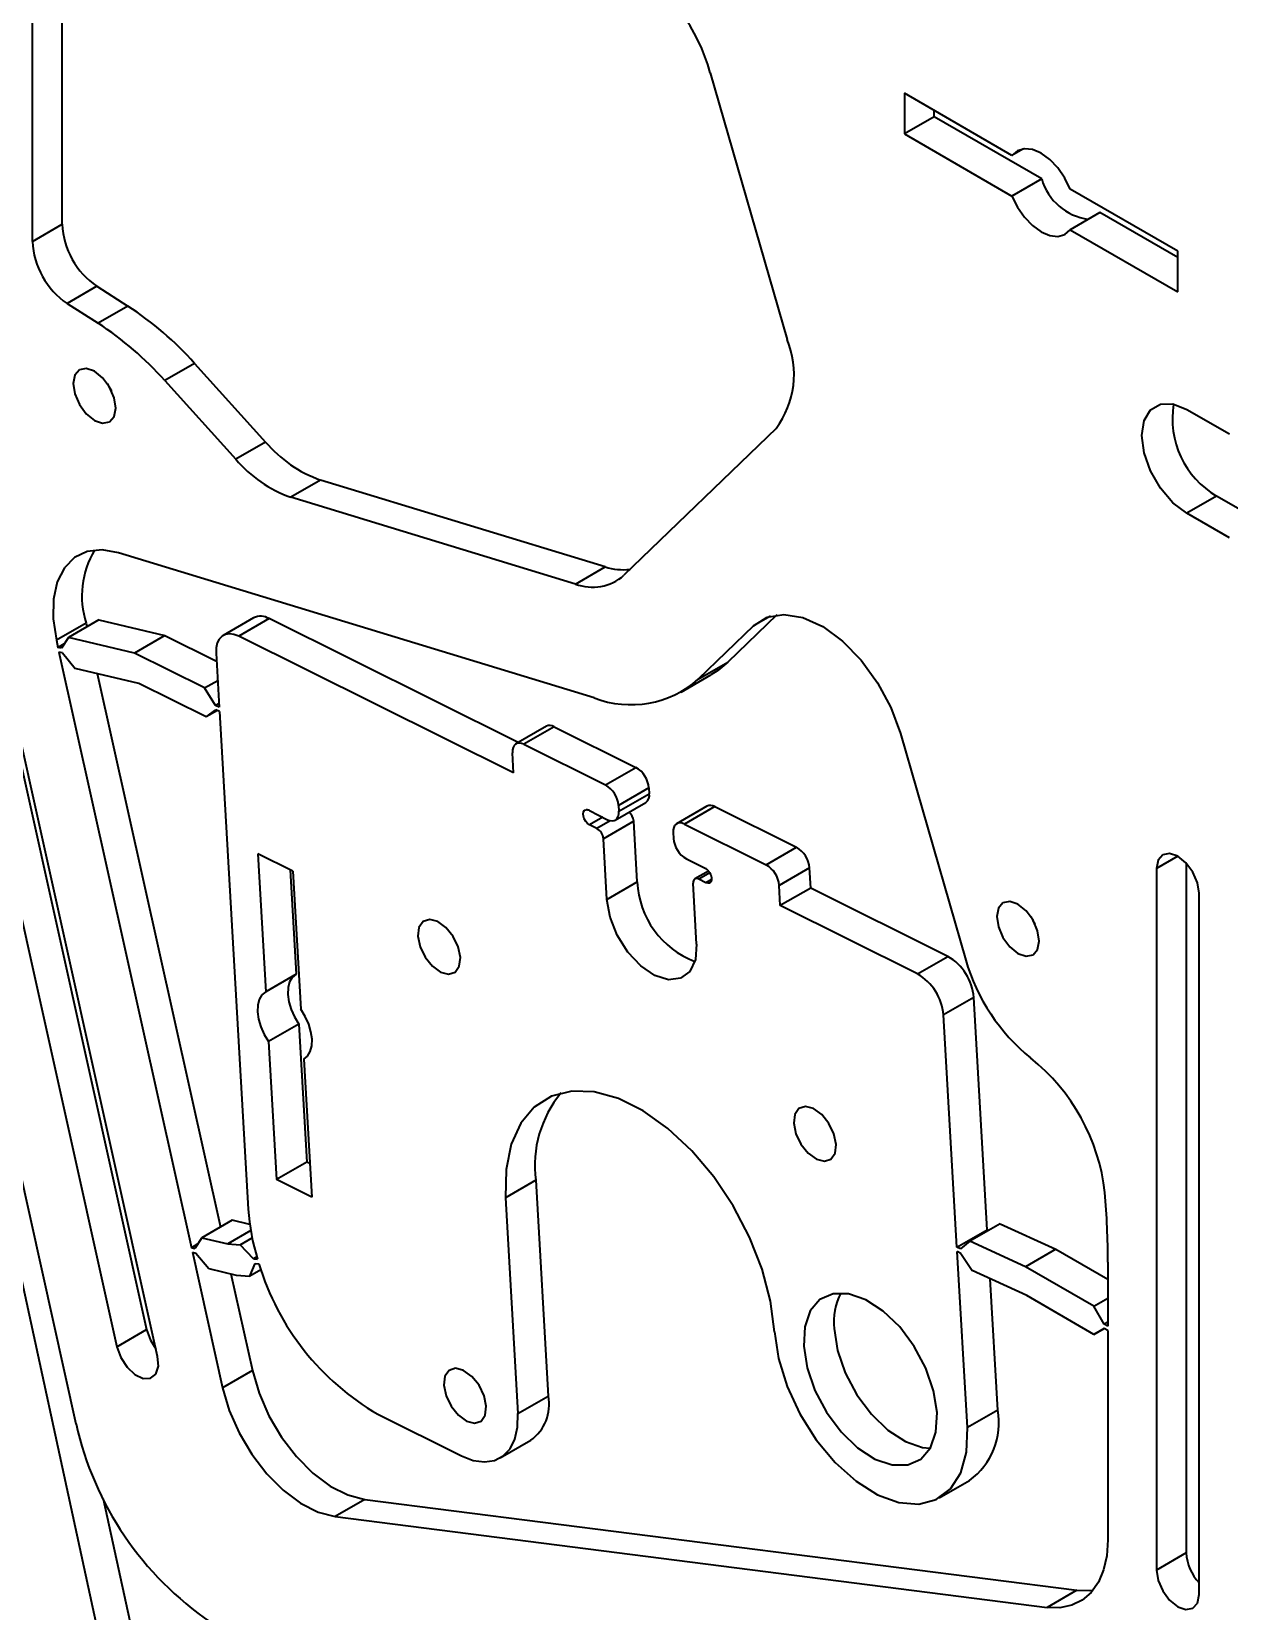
# Model space of a CAD drawing. Header units: millimetres. Extents: x 0 to 415, y 0 to 292.
# Drawn here: x 381.2 to 388.17, y 113.97 to 123.16 of the extents above; entities that cross this region are included whole.
import ezdxf

# ---------------------------------------------------------------- set-up
doc = ezdxf.new("R2010")
doc.units = ezdxf.units.MM

# ---------------------------------------------------------------- blocks, each defined once
blk = doc.blocks.new('SE751')
at = {"color": 7, "linetype": 'Continuous', "lineweight": 35}
for p, q in [((386.9355, 122.4716), (386.9039, 122.4441)), ((386.9761, 122.4832), (386.9355, 122.4716)), ((387.023, 122.478), (386.9761, 122.4832)), ((387.0733, 122.4565), (387.023, 122.478)), ((387.1235, 122.42), (387.0733, 122.4565)), ((387.1705, 122.3709), (387.1235, 122.42)), ((387.2111, 122.3125), (387.1705, 122.3709)), ((387.2427, 122.2485), (387.2111, 122.3125))]:
    blk.add_line(p, q, dxfattribs=at)
blk = doc.blocks.new('SE750')
blk.add_blockref('SE751', (0, 0))
blk = doc.blocks.new('SE753')
at = {"color": 7, "linetype": 'Continuous', "lineweight": 35}
for p, q in [((386.9039, 122.2073), (386.9355, 122.1433)), ((386.9355, 122.1433), (386.9761, 122.0848)), ((386.9761, 122.0848), (387.023, 122.0357)), ((387.023, 122.0357), (387.0733, 121.9992)), ((387.2111, 121.9842), (387.2427, 122.0117)), ((387.0733, 121.9992), (387.1235, 121.9777)), ((387.1235, 121.9777), (387.1705, 121.9726)), ((387.1705, 121.9726), (387.2111, 121.9842))]:
    blk.add_line(p, q, dxfattribs=at)
blk = doc.blocks.new('SE752')
blk.add_blockref('SE753', (0, 0))
blk = doc.blocks.new('SE759')
at = {"color": 7, "linetype": 'Continuous', "lineweight": 35}
for p, q in [((386.8248, 118.0635), (386.8153, 118.0142)), ((386.8516, 118.0943), (386.8248, 118.0635)), ((386.8917, 118.1021), (386.8516, 118.0943)), ((386.9391, 118.0857), (386.8917, 118.1021)), ((386.9864, 118.0475), (386.9391, 118.0857)), ((386.8153, 118.0142), (386.8248, 117.9541)), ((387.0266, 117.9933), (386.9864, 118.0475)), ((387.0534, 117.9315), (387.0266, 117.9933)), ((386.8248, 117.9541), (386.8516, 117.8923)), ((386.8516, 117.8923), (386.8917, 117.8381)), ((387.0628, 117.8714), (387.0534, 117.9315)), ((387.0534, 117.8221), (387.0628, 117.8714)), ((386.8917, 117.8381), (386.9391, 117.7999)), ((386.9391, 117.7999), (386.9864, 117.7834)), ((386.9864, 117.7834), (387.0266, 117.7912)), ((387.0266, 117.7912), (387.0534, 117.8221))]:
    blk.add_line(p, q, dxfattribs=at)
blk = doc.blocks.new('SE758')
blk.add_blockref('SE759', (0, 0))
blk = doc.blocks.new('SE761')
at = {"color": 7, "linetype": 'Continuous', "lineweight": 35}
for p, q in [((381.4776, 121.1967), (381.4507, 121.1658)), ((381.5177, 121.2045), (381.4776, 121.1967)), ((381.5651, 121.188), (381.5177, 121.2045)), ((381.6124, 121.1498), (381.5651, 121.188)), ((381.4507, 121.1658), (381.4413, 121.1166)), ((381.4413, 121.1166), (381.4507, 121.0565)), ((381.6526, 121.0957), (381.6124, 121.1498)), ((381.6794, 121.0338), (381.6526, 121.0957)), ((381.4507, 121.0565), (381.4776, 120.9946)), ((381.6888, 120.9737), (381.6794, 121.0338)), ((381.4776, 120.9946), (381.5177, 120.9405)), ((381.5177, 120.9405), (381.5651, 120.9022)), ((381.6526, 120.8936), (381.6794, 120.9245)), ((381.6794, 120.9245), (381.6888, 120.9737)), ((381.5651, 120.9022), (381.6124, 120.8858)), ((381.6124, 120.8858), (381.6526, 120.8936))]:
    blk.add_line(p, q, dxfattribs=at)
blk = doc.blocks.new('SE760')
blk.add_blockref('SE761', (0, 0))
blk = doc.blocks.new('SE779')
at = {"color": 7, "linetype": 'Continuous', "lineweight": 35}
for p, q in [((381.6952, 115.5111), (381.7176, 115.4488)), ((381.7176, 115.4488), (381.7546, 115.3917)), ((381.7546, 115.3917), (381.8007, 115.3484)), ((381.9225, 115.3519), (381.9369, 115.3968)), ((381.9369, 115.3968), (381.9326, 115.4548)), ((381.8007, 115.3484), (381.8488, 115.3257)), ((381.8488, 115.3257), (381.8916, 115.3269)), ((381.8916, 115.3269), (381.9225, 115.3519))]:
    blk.add_line(p, q, dxfattribs=at)
blk = doc.blocks.new('SE778')
blk.add_blockref('SE779', (0, 0))
blk = doc.blocks.new('SE789')
at = {"color": 7, "linetype": 'Continuous', "lineweight": 35}
for p, q in [((387.7544, 118.3433), (387.745, 118.2941)), ((387.7813, 118.3742), (387.7544, 118.3433)), ((387.8214, 118.382), (387.7813, 118.3742)), ((387.8688, 118.3655), (387.8214, 118.382)), ((387.9161, 118.3273), (387.8688, 118.3655)), ((387.9563, 118.2732), (387.9161, 118.3273)), ((387.9831, 118.2113), (387.9563, 118.2732)), ((387.9925, 118.1512), (387.9831, 118.2113))]:
    blk.add_line(p, q, dxfattribs=at)
blk = doc.blocks.new('SE788')
blk.add_blockref('SE789', (0, 0))
blk = doc.blocks.new('SE791')
at = {"color": 7, "linetype": 'Continuous', "lineweight": 35}
for p, q in [((387.745, 114.2114), (387.7544, 114.1512)), ((387.7544, 114.1512), (387.7813, 114.0894)), ((387.7813, 114.0894), (387.8214, 114.0352)), ((387.8214, 114.0352), (387.8688, 113.997)), ((387.9563, 113.9884), (387.9831, 114.0192)), ((387.9831, 114.0192), (387.9925, 114.0685)), ((387.8688, 113.997), (387.9161, 113.9806)), ((387.9161, 113.9806), (387.9563, 113.9884))]:
    blk.add_line(p, q, dxfattribs=at)
blk = doc.blocks.new('SE790')
blk.add_blockref('SE791', (0, 0))
blk = doc.blocks.new('SE1039')
at = {"color": 7, "linetype": 'Continuous', "lineweight": 35}
for p, q in [((383.6045, 115.3386), (383.5984, 115.2869)), ((383.6285, 115.3732), (383.6045, 115.3386)), ((383.6667, 115.3852), (383.6285, 115.3732)), ((383.7133, 115.3729), (383.6667, 115.3852)), ((383.7612, 115.3382), (383.7133, 115.3729)), ((383.8031, 115.2863), (383.7612, 115.3382)), ((383.5984, 115.2869), (383.6111, 115.2258)), ((383.6111, 115.2258), (383.6406, 115.1646)), ((383.8326, 115.2251), (383.8031, 115.2863)), ((383.8453, 115.164), (383.8326, 115.2251)), ((383.6406, 115.1646), (383.6825, 115.1127)), ((383.6825, 115.1127), (383.7304, 115.078)), ((383.8152, 115.0777), (383.8392, 115.1123)), ((383.8392, 115.1123), (383.8453, 115.164)), ((383.7304, 115.078), (383.777, 115.0657)), ((383.777, 115.0657), (383.8152, 115.0777))]:
    blk.add_line(p, q, dxfattribs=at)
blk = doc.blocks.new('SE1038')
blk.add_blockref('SE1039', (0, 0))
blk = doc.blocks.new('SE1041')
at = {"color": 7, "linetype": 'Continuous', "lineweight": 35}
for p, q in [((385.6403, 116.8631), (385.6342, 116.8114)), ((385.6643, 116.8977), (385.6403, 116.8631)), ((385.7025, 116.9097), (385.6643, 116.8977)), ((385.7491, 116.8974), (385.7025, 116.9097)), ((385.797, 116.8627), (385.7491, 116.8974)), ((385.8389, 116.8108), (385.797, 116.8627)), ((385.6342, 116.8114), (385.6468, 116.7502)), ((385.8684, 116.7496), (385.8389, 116.8108)), ((385.6468, 116.7502), (385.6763, 116.6891)), ((385.6763, 116.6891), (385.7182, 116.6372)), ((385.8811, 116.6885), (385.8684, 116.7496)), ((385.8749, 116.6368), (385.8811, 116.6885)), ((385.7182, 116.6372), (385.7661, 116.6025)), ((385.7661, 116.6025), (385.8127, 116.5902)), ((385.8127, 116.5902), (385.8509, 116.6022)), ((385.8509, 116.6022), (385.8749, 116.6368))]:
    blk.add_line(p, q, dxfattribs=at)
blk = doc.blocks.new('SE1040')
blk.add_blockref('SE1041', (0, 0))
blk = doc.blocks.new('SE1043')
at = {"color": 7, "linetype": 'Continuous', "lineweight": 35}
for p, q in [((383.4775, 117.9856), (383.4535, 117.9511)), ((383.5157, 117.9977), (383.4775, 117.9856)), ((383.5623, 117.9854), (383.5157, 117.9977)), ((383.6102, 117.9507), (383.5623, 117.9854)), ((383.4535, 117.9511), (383.4473, 117.8993)), ((383.4473, 117.8993), (383.46, 117.8382)), ((383.6521, 117.8988), (383.6102, 117.9507)), ((383.6816, 117.8376), (383.6521, 117.8988)), ((383.46, 117.8382), (383.4895, 117.7771)), ((383.4895, 117.7771), (383.5314, 117.7252)), ((383.6942, 117.7765), (383.6816, 117.8376)), ((383.5314, 117.7252), (383.5793, 117.6904)), ((383.5793, 117.6904), (383.6259, 117.6782)), ((383.6259, 117.6782), (383.6641, 117.6902)), ((383.6641, 117.6902), (383.6881, 117.7247)), ((383.6881, 117.7247), (383.6942, 117.7765))]:
    blk.add_line(p, q, dxfattribs=at)
blk = doc.blocks.new('SE1042')
blk.add_blockref('SE1043', (0, 0))
blk = doc.blocks.new('SE1045')
at = {"color": 7, "linetype": 'Continuous', "lineweight": 35}
for p, q in [((382.7917, 117.433), (382.7662, 117.4746)), ((382.8116, 117.3888), (382.7917, 117.433)), ((382.8249, 117.3443), (382.8116, 117.3888)), ((382.831, 117.3015), (382.8249, 117.3443)), ((382.8051, 117.2026), (382.8209, 117.2289)), ((382.8209, 117.2289), (382.8297, 117.2624)), ((382.8297, 117.2624), (382.831, 117.3015)), ((382.783, 117.1846), (382.8051, 117.2026))]:
    blk.add_line(p, q, dxfattribs=at)
blk = doc.blocks.new('SE1044')
blk.add_blockref('SE1045', (0, 0))
blk = doc.blocks.new('SE1047')
at = {"color": 7, "linetype": 'Continuous', "lineweight": 35}
for p, q in [((382.5238, 117.532), (382.515, 117.4985)), ((382.5396, 117.5584), (382.5238, 117.532)), ((382.5616, 117.5764), (382.5396, 117.5584)), ((382.515, 117.4985), (382.5136, 117.4595)), ((382.5136, 117.4595), (382.5197, 117.4167)), ((382.5197, 117.4167), (382.533, 117.3721)), ((382.533, 117.3721), (382.5529, 117.328)), ((382.5529, 117.328), (382.5784, 117.2864))]:
    blk.add_line(p, q, dxfattribs=at)
blk = doc.blocks.new('SE1046')
blk.add_blockref('SE1047', (0, 0))
blk = doc.blocks.new('SE1049')
at = {"color": 7, "linetype": 'Continuous', "lineweight": 35}
for p, q in [((385.7867, 115.7851), (385.7306, 115.7198)), ((385.8628, 115.8188), (385.7867, 115.7851)), ((385.9537, 115.8185), (385.8628, 115.8188)), ((386.0532, 115.7844), (385.9537, 115.8185)), ((386.1546, 115.7186), (386.0532, 115.7844)), ((385.7306, 115.7198), (385.6983, 115.6273)), ((386.2508, 115.6258), (386.1546, 115.7186)), ((385.6983, 115.6273), (385.6921, 115.5139)), ((386.3354, 115.5121), (386.2508, 115.6258)), ((385.6921, 115.5139), (385.7122, 115.3874)), ((386.4026, 115.3855), (386.3354, 115.5121)), ((385.7122, 115.3874), (385.7574, 115.2563)), ((386.4479, 115.2544), (386.4026, 115.3855)), ((385.7574, 115.2563), (385.8246, 115.1296)), ((386.468, 115.1278), (386.4479, 115.2544)), ((385.8246, 115.1296), (385.9093, 115.016)), ((386.4617, 115.0145), (386.468, 115.1278)), ((385.9093, 115.016), (386.0055, 114.9231)), ((386.4294, 114.922), (386.4617, 115.0145)), ((386.0055, 114.9231), (386.1068, 114.8574)), ((386.1068, 114.8574), (386.2064, 114.8232)), ((386.2972, 114.823), (386.3733, 114.8566)), ((386.3733, 114.8566), (386.4294, 114.922)), ((386.2064, 114.8232), (386.2972, 114.823))]:
    blk.add_line(p, q, dxfattribs=at)
blk = doc.blocks.new('SE1048')
blk.add_blockref('SE1049', (0, 0))
blk = doc.blocks.new('SE1051')
at = {"color": 7, "linetype": 'Continuous', "lineweight": 35}
for p, q in [((382.3106, 115.2715), (382.3495, 115.1399)), ((382.3495, 115.1399), (382.4069, 115.0091)), ((382.4069, 115.0091), (382.4806, 114.8846)), ((382.4806, 114.8846), (382.5672, 114.7719)), ((382.5672, 114.7719), (382.6631, 114.6757)), ((382.6631, 114.6757), (382.7643, 114.6001)), ((382.7643, 114.6001), (382.8664, 114.5483)), ((382.8664, 114.5483), (382.965, 114.5227))]:
    blk.add_line(p, q, dxfattribs=at)
blk = doc.blocks.new('SE1050')
blk.add_blockref('SE1051', (0, 0))
blk = doc.blocks.new('SE1053')
at = {"color": 7, "linetype": 'Continuous', "lineweight": 35}
for p, q in [((387.4622, 114.3869), (387.456, 114.2947)), ((387.456, 114.2947), (387.4374, 114.2117)), ((387.4374, 114.2117), (387.4069, 114.1399)), ((387.4069, 114.1399), (387.3653, 114.0808)), ((387.3133, 114.0358), (387.2522, 114.0059)), ((387.3653, 114.0808), (387.3133, 114.0358)), ((387.1834, 113.9917), (387.1083, 113.9935)), ((387.2522, 114.0059), (387.1834, 113.9917))]:
    blk.add_line(p, q, dxfattribs=at)
blk = doc.blocks.new('SE1052')
blk.add_blockref('SE1053', (0, 0))
blk = doc.blocks.new('SE1055')
at = {"color": 7, "linetype": 'Continuous', "lineweight": 35}
for p, q in [((385.5228, 115.5981), (385.5454, 115.4421)), ((385.5454, 115.4421), (385.5951, 115.2798)), ((385.5951, 115.2798), (385.6693, 115.1195)), ((385.6693, 115.1195), (385.7642, 114.9693)), ((386.6389, 114.898), (386.6444, 115.0401)), ((385.7642, 114.9693), (385.8751, 114.8366)), ((385.8751, 114.8366), (385.9965, 114.728)), ((386.6057, 114.777), (386.6389, 114.898)), ((386.5462, 114.6833), (386.6057, 114.777)), ((385.9965, 114.728), (386.1223, 114.6491)), ((386.4635, 114.6214), (386.5462, 114.6833)), ((386.1223, 114.6491), (386.2461, 114.6039)), ((386.2461, 114.6039), (386.3618, 114.5944)), ((386.3618, 114.5944), (386.4635, 114.6214))]:
    blk.add_line(p, q, dxfattribs=at)
blk = doc.blocks.new('SE1054')
blk.add_blockref('SE1055', (0, 0))
blk = doc.blocks.new('SE1057')
at = {"color": 7, "linetype": 'Continuous', "lineweight": 35}
for p, q in [((384.2247, 116.969), (384.1246, 116.9058)), ((384.3423, 116.9987), (384.2247, 116.969)), ((384.4734, 116.994), (384.3423, 116.9987)), ((384.6136, 116.9551), (384.4734, 116.994)), ((384.7581, 116.8832), (384.6136, 116.9551)), ((384.1246, 116.9058), (384.0455, 116.8114)), ((384.902, 116.7808), (384.7581, 116.8832)), ((384.0455, 116.8114), (383.99, 116.6889)), ((385.0403, 116.6514), (384.902, 116.7808)), ((383.99, 116.6889), (383.9601, 116.5425)), ((385.1684, 116.4994), (385.0403, 116.6514)), ((383.9601, 116.5425), (383.9567, 116.3773)), ((385.282, 116.33), (385.1684, 116.4994)), ((385.377, 116.1489), (385.282, 116.33)), ((385.4503, 115.9624), (385.377, 116.1489)), ((385.4995, 115.7766), (385.4503, 115.9624)), ((385.5228, 115.5981), (385.4995, 115.7766))]:
    blk.add_line(p, q, dxfattribs=at)
blk = doc.blocks.new('SE1056')
blk.add_blockref('SE1057', (0, 0))
blk = doc.blocks.new('SE1059')
at = {"color": 7, "linetype": 'Continuous', "lineweight": 35}
for p, q in [((384.0273, 115.0428), (384.0293, 115.1216)), ((384.0118, 114.9737), (384.0273, 115.0428)), ((383.9834, 114.9171), (384.0118, 114.9737)), ((383.701, 114.8757), (383.7693, 114.8496)), ((383.7693, 114.8496), (383.8341, 114.8406)), ((383.8341, 114.8406), (383.8928, 114.8492)), ((383.8928, 114.8492), (383.9432, 114.875)), ((383.9432, 114.875), (383.9834, 114.9171))]:
    blk.add_line(p, q, dxfattribs=at)
blk = doc.blocks.new('SE1058')
blk.add_blockref('SE1059', (0, 0))
blk = doc.blocks.new('SE1061')
at = {"color": 7, "linetype": 'Continuous', "lineweight": 35}
for p, q in [((382.2913, 119.6295), (382.28, 119.6068)), ((382.3074, 119.6463), (382.2913, 119.6295)), ((382.3275, 119.6566), (382.3074, 119.6463)), ((382.351, 119.66), (382.3275, 119.6566)), ((382.3769, 119.6565), (382.351, 119.66)), ((382.4043, 119.646), (382.3769, 119.6565)), ((382.2738, 119.5792), (382.2729, 119.5476)), ((382.28, 119.6068), (382.2738, 119.5792))]:
    blk.add_line(p, q, dxfattribs=at)
blk = doc.blocks.new('SE1060')
blk.add_blockref('SE1061', (0, 0))
blk = doc.blocks.new('SE1063')
at = {"color": 7, "linetype": 'Continuous', "lineweight": 35}
for p, q in [((383.9978, 118.9838), (383.9974, 118.968)), ((384.0009, 118.9976), (383.9978, 118.9838)), ((384.0065, 119.0089), (384.0009, 118.9976)), ((384.0146, 119.0173), (384.0065, 119.0089)), ((384.0247, 119.0225), (384.0146, 119.0173)), ((384.0364, 119.0242), (384.0247, 119.0225)), ((384.0494, 119.0224), (384.0364, 119.0242)), ((384.063, 119.0172), (384.0494, 119.0224))]:
    blk.add_line(p, q, dxfattribs=at)
blk = doc.blocks.new('SE1062')
blk.add_blockref('SE1063', (0, 0))
blk = doc.blocks.new('SE1065')
at = {"color": 7, "linetype": 'Continuous', "lineweight": 35}
for p, q in [((384.6131, 118.5976), (384.6162, 118.6114)), ((384.6162, 118.6114), (384.6166, 118.6272)), ((384.5509, 118.578), (384.5646, 118.5728)), ((384.5646, 118.5728), (384.5775, 118.571)), ((384.5775, 118.571), (384.5893, 118.5727)), ((384.5893, 118.5727), (384.5993, 118.5779)), ((384.5993, 118.5779), (384.6074, 118.5863)), ((384.6074, 118.5863), (384.6131, 118.5976))]:
    blk.add_line(p, q, dxfattribs=at)
blk = doc.blocks.new('SE1064')
blk.add_blockref('SE1065', (0, 0))
blk = doc.blocks.new('SE1067')
at = {"color": 7, "linetype": 'Continuous', "lineweight": 35}
for p, q in [((384.4087, 118.6127), (384.4112, 118.6246)), ((384.4101, 118.5982), (384.4087, 118.6127)), ((384.4112, 118.6246), (384.4175, 118.6326)), ((384.4175, 118.6326), (384.4268, 118.6359)), ((384.4153, 118.5829), (384.4101, 118.5982)), ((384.4238, 118.5684), (384.4153, 118.5829)), ((384.4346, 118.5564), (384.4238, 118.5684)), ((384.4464, 118.5482), (384.4346, 118.5564))]:
    blk.add_line(p, q, dxfattribs=at)
blk = doc.blocks.new('SE1066')
blk.add_blockref('SE1067', (0, 0))
blk = doc.blocks.new('SE1069')
at = {"color": 7, "linetype": 'Continuous', "lineweight": 35}
for p, q in [((384.5653, 118.0108), (384.5469, 118.1135)), ((384.6074, 117.9054), (384.5653, 118.0108)), ((384.6691, 117.8077), (384.6074, 117.9054)), ((384.7444, 117.7272), (384.6691, 117.8077)), ((385.0689, 117.8538), (385.0617, 117.7638)), ((384.826, 117.6718), (384.7444, 117.7272)), ((385.0297, 117.6953), (384.9759, 117.655)), ((385.0617, 117.7638), (385.0297, 117.6953)), ((384.9057, 117.6469), (384.826, 117.6718)), ((384.9759, 117.655), (384.9057, 117.6469))]:
    blk.add_line(p, q, dxfattribs=at)
blk = doc.blocks.new('SE1068')
blk.add_blockref('SE1069', (0, 0))
blk = doc.blocks.new('SE1071')
at = {"color": 7, "linetype": 'Continuous', "lineweight": 35}
for p, q in [((385.0487, 118.2156), (385.0485, 118.2077)), ((385.0502, 118.2225), (385.0487, 118.2156)), ((385.0531, 118.2282), (385.0502, 118.2225)), ((385.0571, 118.2324), (385.0531, 118.2282)), ((385.0621, 118.2349), (385.0571, 118.2324)), ((385.068, 118.2358), (385.0621, 118.2349)), ((385.0745, 118.2349), (385.068, 118.2358)), ((385.0813, 118.2323), (385.0745, 118.2349))]:
    blk.add_line(p, q, dxfattribs=at)
blk = doc.blocks.new('SE1070')
blk.add_blockref('SE1071', (0, 0))
blk = doc.blocks.new('SE1073')
at = {"color": 7, "linetype": 'Continuous', "lineweight": 35}
for p, q in [((385.134, 118.284), (385.1442, 118.2711)), ((385.1442, 118.2711), (385.1518, 118.2562)), ((385.1518, 118.2562), (385.1559, 118.2409)), ((385.1559, 118.2409), (385.1561, 118.2271)), ((385.1352, 118.2078), (385.1236, 118.2112)), ((385.1452, 118.2095), (385.1352, 118.2078)), ((385.1524, 118.2162), (385.1452, 118.2095)), ((385.1561, 118.2271), (385.1524, 118.2162))]:
    blk.add_line(p, q, dxfattribs=at)
blk = doc.blocks.new('SE1072')
blk.add_blockref('SE1073', (0, 0))
blk = doc.blocks.new('SE1075')
at = {"color": 7, "linetype": 'Continuous', "lineweight": 35}
for p, q in [((384.9325, 118.5188), (384.9321, 118.503)), ((384.9356, 118.5326), (384.9325, 118.5188)), ((384.9412, 118.5439), (384.9356, 118.5326)), ((384.9493, 118.5523), (384.9412, 118.5439)), ((384.9594, 118.5575), (384.9493, 118.5523)), ((384.9711, 118.5592), (384.9594, 118.5575)), ((384.9841, 118.5574), (384.9711, 118.5592)), ((384.9977, 118.5522), (384.9841, 118.5574))]:
    blk.add_line(p, q, dxfattribs=at)
blk = doc.blocks.new('SE1074')
blk.add_blockref('SE1075', (0, 0))
blk = doc.blocks.new('SE1077')
at = {"color": 7, "linetype": 'Continuous', "lineweight": 35}
for p, q in [((385.3995, 119.7054), (385.4796, 119.7564)), ((385.4796, 119.7564), (385.5772, 119.773)), ((385.5772, 119.773), (385.6869, 119.7544)), ((385.6869, 119.7544), (385.8025, 119.7015)), ((385.8025, 119.7015), (385.9178, 119.6173)), ((385.9178, 119.6173), (386.0264, 119.5065)), ((386.0264, 119.5065), (386.1222, 119.3751)), ((386.1222, 119.3751), (386.1999, 119.2303)), ((386.1999, 119.2303), (386.2554, 119.0803))]:
    blk.add_line(p, q, dxfattribs=at)
blk = doc.blocks.new('SE1076')
blk.add_blockref('SE1077', (0, 0))
blk = doc.blocks.new('SE1079')
at = {"color": 7, "linetype": 'Continuous', "lineweight": 35}
for p, q in [((381.449, 120.1033), (381.3901, 120.0435)), ((381.5232, 120.1386), (381.449, 120.1033)), ((381.6095, 120.1481), (381.5232, 120.1386)), ((381.7044, 120.1312), (381.6095, 120.1481)), ((381.3901, 120.0435), (381.3487, 119.9617)), ((381.3487, 119.9617), (381.3266, 119.8614)), ((381.3266, 119.8614), (381.3248, 119.7465)), ((381.3248, 119.7465), (381.3432, 119.6219))]:
    blk.add_line(p, q, dxfattribs=at)
blk = doc.blocks.new('SE1078')
blk.add_blockref('SE1079', (0, 0))
blk = doc.blocks.new('SE1101')
at = {"color": 7, "linetype": 'Continuous', "lineweight": 35}
for p, q in [((387.7101, 120.9632), (387.768, 120.9967)), ((387.768, 120.9967), (387.841, 120.9975)), ((387.841, 120.9975), (387.9218, 120.9656)), ((387.673, 120.9005), (387.7101, 120.9632)), ((387.6602, 120.8145), (387.673, 120.9005)), ((387.673, 120.7137), (387.6602, 120.8145)), ((387.7101, 120.6081), (387.673, 120.7137)), ((387.768, 120.5078), (387.7101, 120.6081)), ((387.841, 120.4228), (387.768, 120.5078)), ((387.9218, 120.3613), (387.841, 120.4228))]:
    blk.add_line(p, q, dxfattribs=at)
blk = doc.blocks.new('SE1100')
blk.add_blockref('SE1101', (0, 0))
blk = doc.blocks.new('SE1141')
at = {"color": 7, "linetype": 'Continuous', "lineweight": 35}
for p, q in [((387.0133, 118.0143), (387.0248, 117.9923)), ((387.0248, 117.9923), (387.0381, 117.9713))]:
    blk.add_line(p, q, dxfattribs=at)
blk = doc.blocks.new('SE1140')
blk.add_blockref('SE1141', (0, 0))
blk = doc.blocks.new('SE1143')
at = {"color": 7, "linetype": 'Continuous', "lineweight": 35}
for p, q in [((385.193, 119.4469), (385.1525, 119.4208)), ((385.2515, 119.4955), (385.193, 119.4469))]:
    blk.add_line(p, q, dxfattribs=at)
blk = doc.blocks.new('SE1142')
blk.add_blockref('SE1143', (0, 0))
blk = doc.blocks.new('SE1145')
at = {"color": 7, "linetype": 'Continuous', "lineweight": 35}
for p, q in [((387.2815, 114.0936), (387.3566, 114.0917)), ((387.3566, 114.0917), (387.3764, 114.094))]:
    blk.add_line(p, q, dxfattribs=at)
blk = doc.blocks.new('SE1144')
blk.add_blockref('SE1145', (0, 0))
blk = doc.blocks.new('SE1147')
at = {"color": 7, "linetype": 'Continuous', "lineweight": 35}
for p, q in [((385.8688, 115.616), (385.889, 115.4894)), ((385.889, 115.4894), (385.9342, 115.3583)), ((385.9342, 115.3583), (386.0014, 115.2317)), ((386.0014, 115.2317), (386.086, 115.118)), ((386.086, 115.118), (386.1823, 115.0252)), ((386.1823, 115.0252), (386.2836, 114.9594)), ((386.2836, 114.9594), (386.3831, 114.9253)), ((386.3831, 114.9253), (386.4288, 114.9208))]:
    blk.add_line(p, q, dxfattribs=at)
blk = doc.blocks.new('SE1146')
blk.add_blockref('SE1147', (0, 0))
blk = doc.blocks.new('SE1155')
at = {"color": 7, "linetype": 'Continuous', "lineweight": 35}
for p, q in [((381.6393, 121.1167), (381.6508, 121.0946)), ((381.6508, 121.0946), (381.6641, 121.0736))]:
    blk.add_line(p, q, dxfattribs=at)
blk = doc.blocks.new('SE1154')
blk.add_blockref('SE1155', (0, 0))
blk = doc.blocks.new('SE1157')
at = {"color": 7, "linetype": 'Continuous', "lineweight": 35}
for p, q in [((382.6917, 117.6006), (382.6904, 117.5615)), ((382.7005, 117.6341), (382.6917, 117.6006)), ((382.7164, 117.6605), (382.7005, 117.6341)), ((382.7384, 117.6784), (382.7164, 117.6605)), ((382.6904, 117.5615), (382.6965, 117.5187)), ((382.6965, 117.5187), (382.7098, 117.4742)), ((382.7098, 117.4742), (382.7297, 117.4301)), ((382.7297, 117.4301), (382.7552, 117.3884))]:
    blk.add_line(p, q, dxfattribs=at)
blk = doc.blocks.new('SE1156')
blk.add_blockref('SE1157', (0, 0))
blk = doc.blocks.new('SE1159')
at = {"color": 7, "linetype": 'Continuous', "lineweight": 35}
for p, q in [((382.4838, 115.3716), (382.5227, 115.2399)), ((382.5227, 115.2399), (382.5802, 115.1091)), ((382.5802, 115.1091), (382.6538, 114.9846)), ((382.6538, 114.9846), (382.7404, 114.8719)), ((382.7404, 114.8719), (382.8364, 114.7757)), ((382.8364, 114.7757), (382.9375, 114.7001)), ((382.9375, 114.7001), (383.0396, 114.6483)), ((383.0396, 114.6483), (383.1382, 114.6227))]:
    blk.add_line(p, q, dxfattribs=at)
blk = doc.blocks.new('SE1158')
blk.add_blockref('SE1159', (0, 0))
blk = doc.blocks.new('SE1171')
at = {"color": 7, "linetype": 'Continuous', "lineweight": 35}
for p, q in [((381.8684, 115.6111), (381.8908, 115.5488)), ((381.8908, 115.5488), (381.923, 115.4977))]:
    blk.add_line(p, q, dxfattribs=at)
blk = doc.blocks.new('SE1170')
blk.add_blockref('SE1171', (0, 0))

msp = doc.modelspace()

# ---------------------------------------------------------------- linework, layer by layer
at = {"color": 7, "linetype": 'Continuous', "lineweight": 35}
for p, q in [((381.3775, 122.0432), (381.3775, 124.8887)), ((381.2043, 121.9431), (381.2043, 124.7887)), ((385.1484, 122.9253), (385.5955, 121.3723)), ((386.9039, 122.4441), (386.2778, 122.8055)), ((386.2778, 122.8055), (386.2778, 122.5687)), ((386.451, 122.6687), (386.2778, 122.5687)), ((386.451, 122.6687), (386.451, 122.7055)), ((387.0771, 122.3073), (386.451, 122.6687)), ((386.2778, 122.5687), (386.9039, 122.2073)), ((386.9708, 122.4827), (386.9039, 122.4441)), ((387.0771, 122.3073), (386.9039, 122.2073)), ((387.8688, 121.887), (387.2427, 122.2485)), ((387.4159, 122.1117), (387.2427, 122.0117)), ((387.8688, 121.8503), (387.4159, 122.1117)), ((381.2043, 121.9431), (381.3775, 122.0432)), ((387.2427, 122.0117), (387.8688, 121.6503)), ((387.8688, 121.6503), (387.8688, 121.887)), ((381.5788, 121.6823), (381.4055, 121.5823)), ((381.5788, 121.6823), (381.7599, 121.5671)), ((381.4055, 121.5823), (381.5866, 121.4671)), ((381.7599, 121.5671), (381.5866, 121.4671)), ((382.1474, 121.2335), (381.9742, 121.1335)), ((382.1474, 121.2335), (382.5609, 120.776)), ((381.9742, 121.1335), (382.3876, 120.676)), ((387.9218, 120.9656), (388.1693, 120.8227)), ((385.5319, 120.8546), (384.6461, 120.0003)), ((382.5609, 120.776), (382.3876, 120.676)), ((382.8808, 120.5546), (382.7075, 120.4546)), ((384.5368, 120.0497), (382.8808, 120.5546)), ((384.3635, 119.9497), (382.7075, 120.4546)), ((388.095, 120.4614), (387.9218, 120.3613)), ((388.3425, 120.3185), (388.095, 120.4614)), ((388.1693, 120.2185), (387.9218, 120.3613)), ((384.4728, 119.2872), (381.7044, 120.1312)), ((384.3635, 119.9497), (384.5368, 120.0497)), ((381.5165, 119.7219), (381.3432, 119.6219)), ((381.5902, 119.7406), (381.4134, 119.6386)), ((381.5165, 119.7219), (381.5212, 119.7008)), ((381.5902, 119.7406), (381.9745, 119.6494)), ((382.4908, 119.7527), (382.314, 119.6507)), ((382.5811, 119.7481), (382.4043, 119.646)), ((384.0306, 119.0269), (382.5811, 119.7481)), ((385.5367, 119.7706), (385.2515, 119.4955)), ((385.499, 119.7628), (385.3995, 119.7054)), ((381.3432, 119.6219), (381.3524, 119.5808)), ((381.4134, 119.6386), (381.3728, 119.576)), ((381.7977, 119.5473), (381.4134, 119.6386)), ((381.9745, 119.6494), (381.7977, 119.5473)), ((381.9745, 119.6494), (382.2757, 119.4999)), ((384.0042, 118.85), (382.4043, 119.646)), ((385.3995, 119.7054), (385.0782, 119.3955)), ((380.796, 119.5548), (381.6952, 115.5111)), ((380.9788, 119.612), (381.8684, 115.6111)), ((381.3524, 119.5808), (381.39, 119.6026)), ((381.3728, 119.576), (381.3524, 119.5808)), ((381.3787, 119.549), (381.3584, 119.5539)), ((381.3584, 119.5539), (382.1292, 116.0873)), ((381.3787, 119.549), (381.4534, 119.4589)), ((381.3787, 119.549), (381.3787, 119.549)), ((382.2058, 119.3449), (381.7977, 119.5473)), ((382.2729, 119.5476), (382.2911, 119.233)), ((381.9326, 115.4548), (381.0334, 119.4986)), ((381.8229, 119.3711), (381.4534, 119.4589)), ((385.0782, 119.3955), (385.2515, 119.4955)), ((381.5817, 119.4284), (382.298, 116.2074)), ((382.2157, 119.1762), (381.8229, 119.3711)), ((382.2058, 119.3449), (382.2821, 119.3889)), ((382.2699, 119.2435), (382.2058, 119.3449)), ((384.9792, 119.3208), (385.1525, 119.4208)), ((382.2899, 119.255), (382.2699, 119.2435)), ((382.2157, 119.1762), (382.2715, 119.2182)), ((382.2805, 119.2137), (382.2157, 119.1762)), ((382.2911, 119.233), (382.2699, 119.2435)), ((382.2926, 119.2077), (382.2715, 119.2182)), ((382.2715, 119.2182), (382.2715, 119.2182)), ((382.2715, 119.2182), (382.2715, 119.2182)), ((382.2926, 119.2077), (382.4601, 116.3116)), ((384.1947, 119.1216), (384.0179, 119.0195)), ((384.2398, 119.1192), (384.063, 119.0172)), ((384.2398, 119.1192), (384.716, 118.8823)), ((386.2554, 119.0803), (386.6351, 117.7614)), ((384.063, 119.0172), (384.5392, 118.7803)), ((384.0042, 118.85), (383.9974, 118.968)), ((384.5392, 118.7803), (384.716, 118.8823)), ((384.7914, 118.763), (384.6146, 118.6609)), ((384.6166, 118.6272), (384.7933, 118.7293)), ((384.7914, 118.763), (384.7933, 118.7293)), ((384.4451, 118.6307), (384.5509, 118.578)), ((384.596, 118.5757), (384.7728, 118.6778)), ((384.6146, 118.6609), (384.6166, 118.6272)), ((385.1294, 118.6565), (384.9526, 118.5545)), ((385.1745, 118.6542), (384.9977, 118.5522)), ((385.1745, 118.6542), (385.6507, 118.4173)), ((384.5226, 118.5921), (384.4464, 118.5482)), ((384.4887, 118.5271), (384.4464, 118.5482)), ((384.5669, 118.5722), (384.4887, 118.5271)), ((384.7032, 118.5695), (384.5265, 118.4674)), ((384.7237, 118.2155), (384.7032, 118.5695)), ((384.9977, 118.5522), (385.4739, 118.3153)), ((380.7041, 118.4508), (381.4576, 115.0622)), ((384.5469, 118.1135), (384.5265, 118.4674)), ((384.9321, 118.503), (384.934, 118.4693)), ((382.7198, 118.2777), (382.5152, 118.3795)), ((382.5152, 118.3795), (382.5616, 117.5764)), ((385.0094, 118.3499), (385.1152, 118.2973)), ((385.4739, 118.3153), (385.6507, 118.4173)), ((387.8688, 118.3655), (387.745, 118.2941)), ((382.7033, 118.2859), (382.7384, 117.6784)), ((382.7198, 118.2777), (382.7662, 117.4746)), ((385.1382, 118.2793), (385.0587, 118.2335)), ((385.1453, 118.2693), (385.0813, 118.2323)), ((385.7261, 118.2979), (385.5493, 118.1959)), ((385.7329, 118.18), (385.7261, 118.2979)), ((387.745, 118.2941), (387.745, 114.2114)), ((387.9183, 118.325), (387.9183, 114.3114)), ((384.5469, 118.1135), (384.7237, 118.2155)), ((385.0689, 117.8538), (385.0485, 118.2077)), ((385.1236, 118.2112), (385.0813, 118.2323)), ((385.1565, 118.2302), (385.1236, 118.2112)), ((385.5561, 118.0779), (385.5493, 118.1959)), ((385.7329, 118.18), (385.5561, 118.0779)), ((386.5314, 117.7827), (385.7329, 118.18)), ((387.9925, 114.0685), (387.9925, 118.1512)), ((386.3547, 117.6806), (385.5561, 118.0779)), ((386.3547, 117.6806), (386.5314, 117.7827)), ((382.7384, 117.6784), (382.5616, 117.5764)), ((386.6823, 117.5439), (386.5055, 117.4419)), ((386.7605, 116.1914), (386.6823, 117.5439)), ((386.5837, 116.0894), (386.5055, 117.4419)), ((382.7552, 117.3884), (382.5784, 117.2864)), ((382.7552, 117.3884), (382.8016, 116.5854)), ((382.5784, 117.2864), (382.6249, 116.4833)), ((380.8646, 117.1697), (381.7056, 113.2958)), ((382.783, 117.1846), (382.8294, 116.3815)), ((382.8016, 116.5854), (382.6249, 116.4833)), ((382.8181, 116.5772), (382.8016, 116.5854)), ((382.8294, 116.3815), (382.6249, 116.4833)), ((384.1335, 116.4793), (383.9567, 116.3773)), ((384.1335, 116.4793), (384.2061, 115.2236)), ((383.9567, 116.3773), (384.0293, 115.1216)), ((382.367, 116.2472), (382.1902, 116.1451)), ((382.4688, 116.2231), (382.367, 116.2472)), ((386.8349, 116.227), (386.6581, 116.1249)), ((386.8349, 116.227), (387.1601, 116.0777)), ((382.1902, 116.1451), (382.1495, 116.0824)), ((382.1902, 116.1451), (382.3411, 116.1094)), ((382.4745, 116.1863), (382.3411, 116.1094)), ((382.4122, 116.1043), (382.4823, 116.1447)), ((386.5837, 116.0894), (386.7605, 116.1914)), ((386.6581, 116.1249), (386.6045, 116.0798)), ((386.9833, 115.9757), (386.6581, 116.1249)), ((386.7677, 116.1881), (386.7605, 116.1914)), ((382.1667, 116.1089), (382.1292, 116.0873)), ((382.1292, 116.0873), (382.1495, 116.0824)), ((382.1352, 116.0603), (382.1555, 116.0555)), ((382.1352, 116.0603), (382.3106, 115.2715)), ((382.1555, 116.0555), (382.2302, 115.9654)), ((382.3411, 116.1094), (382.4122, 116.1043)), ((382.4913, 116.0228), (382.4122, 116.1043)), ((382.5098, 116.0335), (382.4913, 116.0228)), ((382.4914, 116.0224), (382.5099, 116.0331)), ((386.6045, 116.0798), (386.5837, 116.0894)), ((386.6066, 116.0542), (386.5852, 116.0641)), ((386.6444, 115.0401), (386.5852, 116.0641)), ((386.6066, 116.0542), (386.6725, 115.9541)), ((386.6066, 116.0542), (386.6066, 116.0542)), ((387.1601, 116.0777), (386.9833, 115.9757)), ((387.1601, 116.0777), (387.4622, 115.9033)), ((382.2302, 115.9654), (382.3897, 115.9276)), ((382.4689, 115.9219), (382.4997, 115.9951)), ((382.5335, 115.9592), (382.4689, 115.9219)), ((382.4913, 116.0228), (382.4914, 116.0224)), ((382.4914, 116.0224), (382.5135, 116.0208)), ((382.4997, 115.9951), (382.522, 115.9935)), ((386.9905, 115.8082), (386.6725, 115.9541)), ((387.3809, 115.7461), (386.9833, 115.9757)), ((387.4622, 116.0022), (387.4622, 115.6298)), ((382.3585, 115.935), (382.4838, 115.3716)), ((382.3897, 115.9276), (382.4689, 115.9219)), ((386.8212, 115.1422), (386.777, 115.9062)), ((387.3809, 115.5828), (386.9905, 115.8082)), ((387.3809, 115.7461), (387.4622, 115.7931)), ((387.441, 115.642), (387.3809, 115.7461)), ((381.6952, 115.5111), (381.8684, 115.6111)), ((387.3809, 115.5828), (387.441, 115.6175)), ((387.441, 115.6175), (387.3809, 115.5828)), ((387.4622, 115.6543), (387.441, 115.642)), ((387.4622, 115.6298), (387.441, 115.642)), ((387.4622, 115.6053), (387.441, 115.6175)), ((387.4622, 115.6053), (387.4622, 114.3869)), ((382.4838, 115.3716), (382.3106, 115.2715)), ((384.0293, 115.1216), (384.2061, 115.2236)), ((383.2142, 115.1179), (383.701, 114.8757)), ((386.8212, 115.1422), (386.6444, 115.0401)), ((383.9266, 114.864), (384.1034, 114.9661)), ((386.481, 114.6306), (386.6578, 114.7327)), ((381.6158, 114.6259), (381.8779, 113.4186)), ((383.1382, 114.6227), (382.965, 114.5227)), ((383.1382, 114.6227), (387.2815, 114.0936)), ((382.965, 114.5227), (387.1083, 113.9935)), ((387.9183, 114.3114), (387.745, 114.2114)), ((387.2815, 114.0936), (387.1083, 113.9935))]:
    msp.add_line(p, q, dxfattribs=at)
for centre, radius, start, end in [((384.0959, 122.6331), 1.0923, 15.51632, 57.13683), ((387.39, 122.3956), 0.3251, 195.76725, 262.75826), ((381.8413, 122.0653), 0.4643, 182.73203, 235.56971), ((381.668, 121.9653), 0.4643, 182.73203, 235.56971), ((380.7122, 119.9578), 1.9202, 41.63476, 56.93657), ((380.539, 119.8578), 1.9202, 41.63476, 56.93657), ((385.1086, 121.1694), 0.5275, 323.36631, 22.62395), ((388.3581, 120.9103), 0.5204, 170.45525, 239.62936), ((383.1314, 121.2586), 0.7473, 220.22696, 250.40169), ((382.9582, 121.1586), 0.7473, 220.22696, 250.40169), ((382.0129, 119.8797), 0.5209, 149.17555, 197.63923), ((384.4632, 120.2075), 0.2764, 248.86601, 311.4249), ((384.6431, 120.3756), 0.3428, 251.92559, 276.53096), ((382.5317, 119.6681), 0.0939, 58.28889, 115.79493), ((384.6864, 119.8396), 0.5923, 248.86601, 311.4249), ((384.2151, 119.0793), 0.047, 58.28889, 115.79493), ((384.639, 118.7502), 0.153, 4.79985, 59.76845), ((384.4622, 118.6481), 0.153, 4.79985, 59.76845), ((384.743, 118.7195), 0.0512, 305.48772, 11.01879), ((384.4233, 118.589), 0.0471, 62.42794, 85.77066), ((384.6241, 118.5619), 0.0794, 5.43253, 49.08072), ((385.1498, 118.6143), 0.047, 58.28889, 115.79493), ((384.4502, 118.461), 0.0765, 4.79985, 59.76845), ((385.0864, 118.4821), 0.153, 184.79985, 239.76845), ((385.5736, 118.2851), 0.153, 4.79985, 59.76845), ((385.0777, 118.2241), 0.0822, 46.78661, 62.85296), ((385.3969, 118.1831), 0.153, 4.79985, 59.76845), ((385.2428, 118.2391), 0.5196, 182.60166, 249.26615), ((386.3774, 117.5183), 0.3059, 4.79985, 59.76845), ((387.7299, 118.0768), 1.1393, 196.06644, 230.97919), ((386.2006, 117.4163), 0.3059, 4.79985, 59.76845), ((386.2772, 116.2747), 1.1754, 6.52083, 51.26833), ((384.7847, 116.5667), 0.6571, 140.1529, 187.64664), ((382.5436, 115.9973), 4.9186, 0.05763, 4.79203), ((383.7296, 116.3947), 1.2722, 183.74904, 197.09172), ((383.9757, 116.4312), 1.5181, 196.75778, 239.89598), ((386.2186, 115.6569), 0.3522, 151.87021, 186.68049), ((383.9547, 115.1747), 0.2562, 305.48772, 11.01879), ((386.4089, 115.0693), 0.4187, 306.4814, 10.02511), ((383.3097, 115.4758), 1.8977, 192.588, 235.71004), ((388.1914, 114.3253), 0.2735, 182.90959, 223.3478)]:
    msp.add_arc(centre, radius, start, end, dxfattribs=at)

# ---------------------------------------------------------------- block references
for name in ['SE750', 'SE752', 'SE760', 'SE1154', 'SE1100', 'SE1078', 'SE1076', 'SE1060', 'SE1142', 'SE1062', 'SE1066', 'SE1064', 'SE1074', 'SE788', 'SE1072', 'SE1070', 'SE1068', 'SE758', 'SE1042', 'SE1140', 'SE1156', 'SE1046', 'SE1044', 'SE1056', 'SE1040', 'SE1048', 'SE1170', 'SE1054', 'SE1146', 'SE778', 'SE1158', 'SE1038', 'SE1050', 'SE1058', 'SE1052', 'SE790', 'SE1144']:
    msp.add_blockref(name, (0, 0))

doc.saveas('drawing.dxf')
